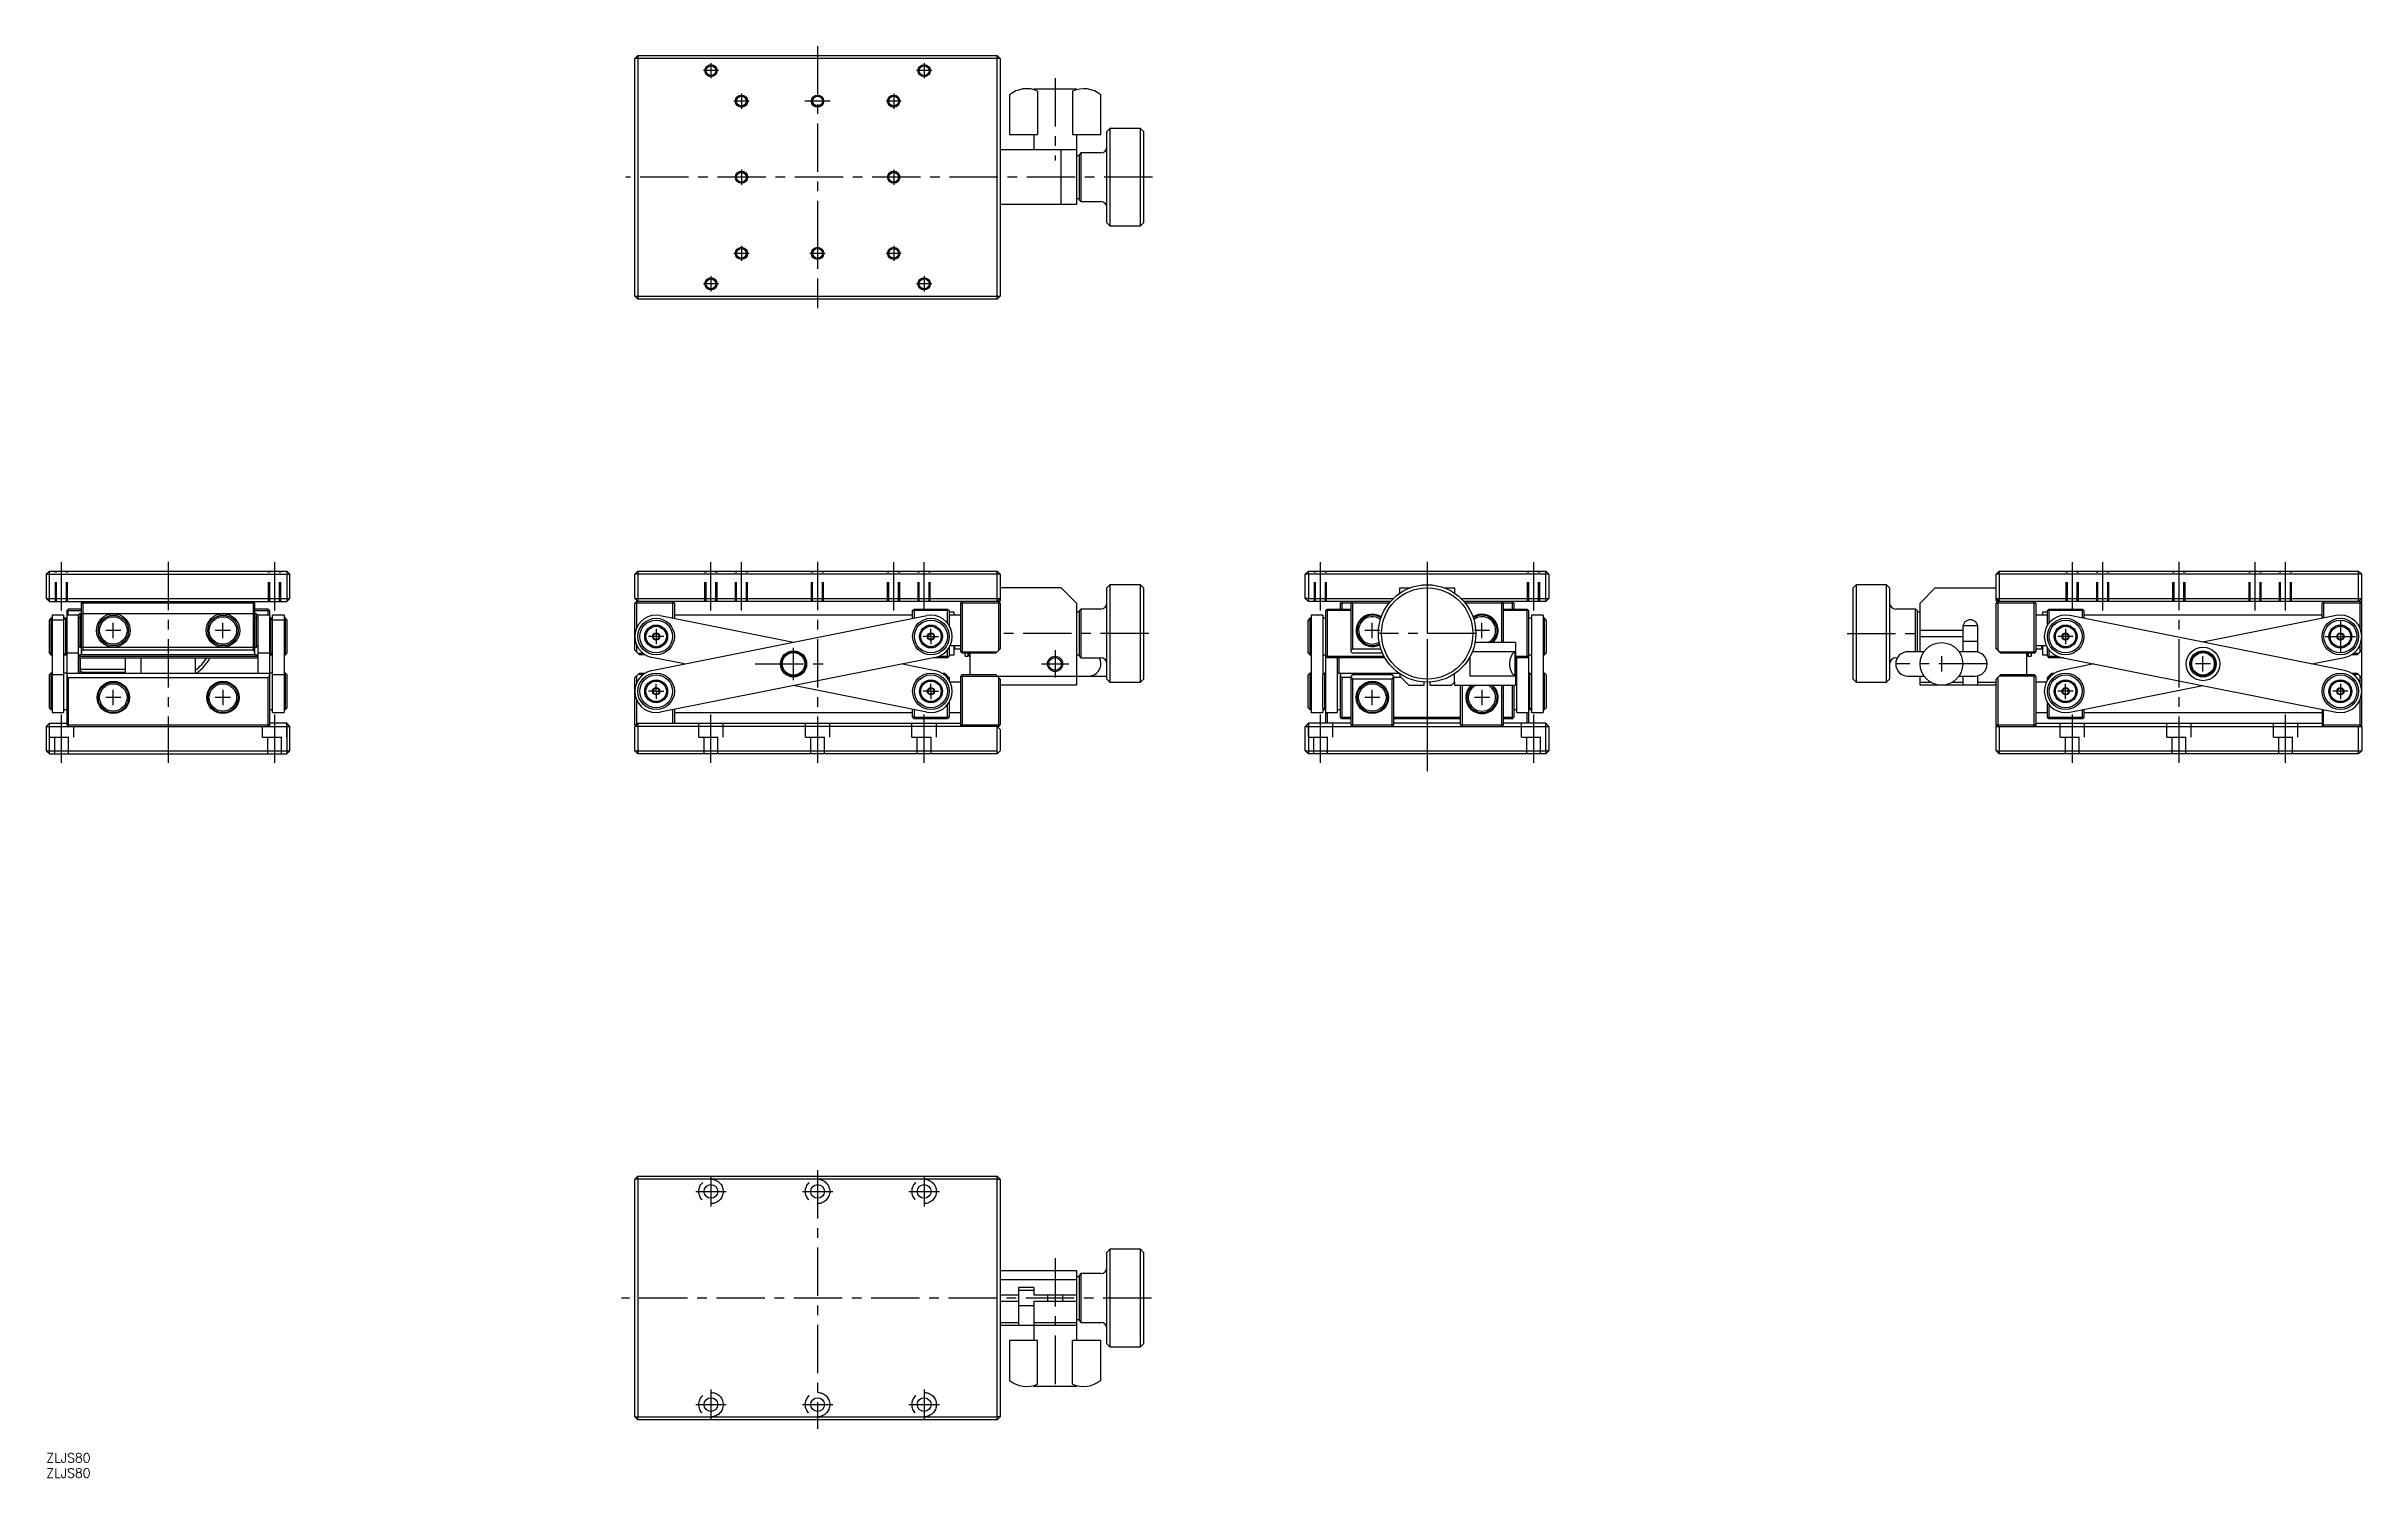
# Model space of a CAD drawing. Extents: x 0 to 760, y -8 to 462.
import ezdxf

# ---------------------------------------------------------------- set-up
doc = ezdxf.new("R2010")
doc.units = 0
doc.header["$LTSCALE"] = 0.5
doc.linetypes.add('CENTER', pattern=[50.8, 31.75, -6.35, 6.35, -6.35])
doc.linetypes.add('DASHED', pattern=[19.05, 12.7, -6.35])
for name, color, linetype in [('MSM_CENTER', 1, 'CENTER'), ('MSM_CONTINUOUS', 7, 'CONTINUOUS'), ('MSM_DASHED', 4, 'DASHED'), ('MSM_NARROW', 5, 'CONTINUOUS'), ('MSM_PART_NUMBER', 7, 'CONTINUOUS')]:
    doc.layers.add(name, color=color, linetype=linetype)
doc.styles.get("Standard").update_dxf_attribs({"font": 'txt.shx', "height": 3, "bigfont": 'bigfont.shx'})

msp = doc.modelspace()

# ---------------------------------------------------------------- linework, layer by layer
at = {"layer": 'MSM_CENTER'}
for p, q in [((218.25, 456.53), (218.25, 451.53)), ((253.25, 462.03), (253.25, 376.03)), ((288.25, 456.53), (288.25, 451.53)), ((220.75, 454.03), (215.75, 454.03)), ((290.75, 454.03), (285.75, 454.03)), ((331.25, 451.52), (331.25, 424.53)), ((230.75, 444.03), (225.75, 444.03)), ((228.25, 446.53), (228.25, 441.53)), ((257.4, 444.03), (249.1, 444.03)), ((280.75, 444.03), (275.75, 444.03)), ((278.25, 446.53), (278.25, 441.53)), ((363.25, 419.03), (190.25, 419.03)), ((228.25, 421.53), (228.25, 416.53)), ((280.75, 419.03), (275.75, 419.03)), ((278.25, 421.53), (278.25, 416.53)), ((228.25, 396.53), (228.25, 391.53)), ((253.25, 396.53), (253.25, 391.53)), ((278.25, 396.53), (278.25, 391.53)), ((230.75, 394.03), (225.75, 394.03)), ((255.75, 394.03), (250.75, 394.03)), ((280.75, 394.03), (275.75, 394.03)), ((220.75, 384.03), (215.75, 384.03)), ((218.25, 386.53), (218.25, 381.53)), ((290.75, 384.03), (285.75, 384.03)), ((288.25, 386.53), (288.25, 381.53)), ((5, 276.72), (5, 292.72)), ((40, 292.72), (40, 226.72)), ((75, 276.72), (75, 292.72)), ((218.25, 276.72), (218.25, 292.72)), ((228.25, 276.72), (228.25, 292.72)), ((253.25, 292.72), (253.25, 226.72)), ((278.25, 276.72), (278.25, 292.72)), ((288.25, 276.72), (288.25, 292.72)), ((418.41, 276.72), (418.41, 292.72)), ((453.41, 292.72), (453.41, 226.72)), ((488.41, 276.72), (488.41, 292.72)), ((665.28, 276.72), (665.28, 292.72)), ((675.28, 276.72), (675.28, 292.72)), ((700.28, 292.72), (700.28, 226.72)), ((725.28, 276.72), (725.28, 292.72)), ((735.28, 276.72), (735.28, 292.72)), ((453.41, 285.22), (453.41, 253.22)), ((24.5, 270.22), (19.5, 270.22)), ((22, 267.72), (22, 272.72)), ((60.5, 270.22), (55.5, 270.22)), ((58, 267.72), (58, 272.72)), ((202.75, 268.22), (197.75, 268.22)), ((200.25, 270.72), (200.25, 265.72)), ((290.47, 268.22), (287.97, 268.22)), ((290.47, 268.22), (290.47, 270.72)), ((290.47, 268.22), (290.47, 265.72)), ((290.47, 268.22), (292.97, 268.22)), ((362.05, 269.22), (313.62, 269.22)), ((437.91, 270.22), (432.91, 270.22)), ((435.41, 267.72), (435.41, 272.72)), ((469.41, 269.22), (437.41, 269.22)), ((473.91, 270.22), (468.91, 270.22)), ((471.41, 267.72), (471.41, 272.72)), ((591.28, 269.22), (616.28, 269.22)), ((665.56, 268.22), (660.56, 268.22)), ((663.06, 270.72), (663.06, 265.72)), ((748.28, 268.22), (758.28, 268.22)), ((753.28, 273.22), (753.28, 263.22)), ((232.81, 259.22), (257.91, 259.22)), ((245.36, 253.92), (245.36, 264.52)), ((326.75, 259.22), (335.75, 259.22)), ((331.25, 263.72), (331.25, 254.72)), ((453.41, 264.22), (453.41, 224)), ((637.28, 259.22), (607.28, 259.22)), ((622.28, 261.72), (622.28, 256.72)), ((710.67, 259.22), (705.67, 259.22)), ((708.17, 256.72), (708.17, 261.72)), ((200.25, 250.22), (200.25, 252.72)), ((290.47, 250.22), (290.47, 252.72)), ((663.06, 247.72), (663.06, 252.72)), ((753.28, 252.72), (753.28, 247.72)), ((24.5, 248.22), (19.5, 248.22)), ((22, 245.72), (22, 250.72)), ((60.5, 248.22), (55.5, 248.22)), ((58, 250.72), (58, 245.72)), ((200.25, 250.22), (197.75, 250.22)), ((200.25, 250.22), (200.25, 247.72)), ((200.25, 250.22), (202.75, 250.22)), ((290.47, 250.22), (287.97, 250.22)), ((290.47, 250.22), (290.47, 247.72)), ((290.47, 250.22), (292.97, 250.22)), ((437.91, 248.22), (432.91, 248.22)), ((435.41, 245.72), (435.41, 250.72)), ((473.91, 248.22), (468.91, 248.22)), ((471.41, 250.72), (471.41, 245.72)), ((665.56, 250.22), (660.56, 250.22)), ((755.78, 250.22), (750.78, 250.22)), ((755.78, 250.22), (750.78, 250.22)), ((5, 226.72), (5, 242.72)), ((75, 226.72), (75, 242.72)), ((218.25, 226.72), (218.25, 242.72)), ((288.25, 226.72), (288.25, 242.72)), ((418.41, 226.72), (418.41, 242.72)), ((488.41, 226.72), (488.41, 242.72)), ((665.28, 226.72), (665.28, 242.72)), ((735.28, 226.72), (735.28, 242.72)), ((253.25, 93), (253.25, 8)), ((213.25, 86), (223.25, 86)), ((218.25, 91), (218.25, 81)), ((248.25, 86), (258.25, 86)), ((283.25, 86), (293.25, 86)), ((288.25, 91), (288.25, 81)), ((331.25, 64.04), (331.25, 22.64)), ((362.93, 51), (188.84, 51)), ((213.25, 16), (223.25, 16)), ((218.25, 21), (218.25, 11)), ((248.25, 16), (258.25, 16)), ((283.25, 16), (293.25, 16)), ((288.25, 21), (288.25, 11))]:
    msp.add_line(p, q, dxfattribs=at)
at = {"layer": 'MSM_CONTINUOUS'}
for p, q in [((193.25, 458.03), (194.25, 459.03)), ((193.25, 380.03), (193.25, 458.03)), ((313.25, 458.03), (193.25, 458.03)), ((194.25, 459.03), (194.25, 379.03)), ((194.25, 459.03), (312.25, 459.03)), ((312.25, 379.03), (312.25, 459.03)), ((312.25, 459.03), (313.25, 458.03)), ((313.25, 458.03), (313.25, 380.03)), ((316.25, 446.06), (316.25, 433.03)), ((324.25, 448.03), (324.25, 447.77)), ((324.25, 448.03), (338.25, 448.03)), ((325.51, 447.31), (325.51, 433.03)), ((337, 447.31), (337, 433.03)), ((338.25, 447.76), (338.25, 448.03)), ((346.25, 433.03), (346.25, 446.06)), ((349.25, 435.03), (348.25, 434.03)), ((348.25, 404.03), (348.25, 434.03)), ((359.25, 435.03), (349.25, 435.03)), ((349.25, 435.03), (349.25, 403.03)), ((360.25, 434.03), (359.25, 435.03)), ((359.25, 403.03), (359.25, 435.03)), ((360.25, 434.03), (360.25, 404.03)), ((338.25, 428.03), (313.25, 428.03)), ((316.25, 433.03), (325.51, 433.03)), ((324.25, 433.03), (324.25, 428.03)), ((333.25, 410.03), (333.25, 428.03)), ((337, 433.03), (346.25, 433.03)), ((338.25, 433.03), (338.25, 410.03)), ((339.25, 426.03), (338.25, 426.03)), ((339.75, 427.03), (339.25, 426.53)), ((339.25, 411.53), (339.25, 426.53)), ((346.25, 427.03), (339.75, 427.03)), ((339.75, 427.03), (339.75, 411.03)), ((338.25, 412.03), (339.25, 412.03)), ((339.25, 411.53), (339.75, 411.03)), ((339.75, 411.03), (346.25, 411.03)), ((338.25, 410.03), (313.25, 410.03)), ((348.25, 404.03), (349.25, 403.03)), ((349.25, 403.03), (359.25, 403.03)), ((359.25, 403.03), (360.25, 404.03)), ((193.25, 380.03), (313.25, 380.03)), ((194.25, 379.03), (193.25, 380.03)), ((312.25, 379.03), (194.25, 379.03)), ((313.25, 380.03), (312.25, 379.03)), ((0, 288.72), (1, 289.72)), ((1, 279.72), (1, 289.72)), ((1, 289.72), (79, 289.72)), ((79, 289.72), (79, 279.72)), ((79, 289.72), (80, 288.72)), ((194.25, 289.72), (193.25, 288.72)), ((194.25, 289.72), (194.25, 279.72)), ((194.25, 289.72), (312.25, 289.72)), ((312.25, 279.72), (312.25, 289.72)), ((313.25, 288.72), (312.25, 289.72)), ((414.41, 289.72), (413.41, 288.72)), ((414.41, 288.72), (414.41, 289.72)), ((414.41, 289.72), (492.41, 289.72)), ((492.41, 279.72), (492.41, 289.72)), ((493.41, 288.72), (492.41, 289.72)), ((640.28, 288.72), (641.28, 289.72)), ((641.28, 289.72), (759.28, 289.72)), ((641.28, 289.72), (641.28, 279.72)), ((759.28, 279.72), (759.28, 289.72)), ((759.28, 289.72), (760.28, 288.72)), ((0, 288.72), (80, 288.72)), ((0, 288.72), (0, 280.72)), ((80, 280.72), (80, 288.72)), ((313.25, 288.72), (193.25, 288.72)), ((193.25, 280.72), (193.25, 288.72)), ((313.25, 288.72), (313.25, 280.02)), ((333.25, 284.22), (313.25, 284.22)), ((338.25, 279.22), (333.25, 284.22)), ((349.25, 285.22), (348.25, 284.22)), ((348.25, 254.22), (348.25, 284.22)), ((359.25, 285.22), (349.25, 285.22)), ((349.25, 285.22), (349.25, 253.22)), ((360.25, 284.22), (359.25, 285.22)), ((359.25, 253.22), (359.25, 285.22)), ((360.25, 284.22), (360.25, 254.22)), ((414.41, 288.72), (413.41, 288.72)), ((413.41, 280.72), (413.41, 288.72)), ((493.41, 288.72), (414.41, 288.72)), ((414.41, 288.72), (414.41, 280.72)), ((444.41, 282.45), (444.41, 284.22)), ((444.41, 284.22), (447.84, 284.22)), ((458.97, 284.22), (462.41, 284.22)), ((462.41, 284.22), (462.41, 282.45)), ((493.41, 288.72), (493.41, 280.72)), ((594.28, 285.22), (593.28, 284.22)), ((593.28, 254.22), (593.28, 284.22)), ((604.28, 285.22), (594.28, 285.22)), ((594.28, 285.22), (594.28, 253.22)), ((605.28, 284.22), (604.28, 285.22)), ((604.28, 253.22), (604.28, 285.22)), ((605.28, 284.22), (605.28, 254.22)), ((620.28, 284.22), (615.28, 279.22)), ((620.28, 284.22), (640.28, 284.22)), ((760.28, 288.72), (640.28, 288.72)), ((640.28, 280.02), (640.28, 288.72)), ((760.28, 239.22), (760.28, 288.72)), ((0, 280.72), (80, 280.72)), ((0, 280.72), (1, 279.72)), ((1.5, 274.22), (0.9, 273.62)), ((1, 279.72), (79, 279.72)), ((1.9, 274.22), (1.5, 274.22)), ((1.5, 274.22), (1.5, 262.22)), ((5.7, 275.22), (1.9, 275.22)), ((1.9, 275.22), (1.9, 243.22)), ((5.7, 275.22), (5.7, 243.22)), ((6.7, 274.22), (5.7, 274.22)), ((6.3, 274.22), (5.7, 273.62)), ((6.3, 274.22), (6.3, 262.22)), ((6.7, 276.72), (7.2, 277.22)), ((6.7, 276.72), (11.5, 276.72)), ((6.7, 276.72), (6.7, 262.78)), ((10.5, 275.22), (6.7, 275.22)), ((11.5, 277.22), (7.2, 277.22)), ((7.2, 275.22), (7.2, 276.72)), ((11, 275.72), (10.5, 275.22)), ((10.5, 275.22), (10.5, 256.22)), ((11.5, 274.22), (10.5, 274.22)), ((69, 275.72), (11, 275.72)), ((11, 275.72), (11, 264.72)), ((12, 279.72), (11.5, 279.22)), ((68.5, 279.22), (11.5, 279.22)), ((11.5, 279.22), (11.5, 262.22)), ((12, 279.72), (12, 263.72)), ((68, 263.72), (68, 279.72)), ((68.5, 279.22), (68, 279.72)), ((68.5, 262.22), (68.5, 279.22)), ((72.8, 277.22), (68.5, 277.22)), ((68.5, 276.72), (73.3, 276.72)), ((69.5, 274.22), (68.5, 274.22)), ((69.5, 275.22), (69, 275.72)), ((69, 264.72), (69, 275.72)), ((73.3, 275.22), (69.5, 275.22)), ((69.5, 275.22), (69.5, 256.22)), ((72.8, 275.22), (72.8, 277.22)), ((72.8, 277.22), (73.3, 276.72)), ((73.3, 276.72), (73.3, 238.72)), ((74.3, 274.22), (73.3, 274.22)), ((74.3, 273.62), (73.7, 274.22)), ((73.7, 262.22), (73.7, 274.22)), ((78.1, 275.22), (74.3, 275.22)), ((74.3, 243.22), (74.3, 275.22)), ((78.1, 275.22), (78.1, 243.22)), ((78.5, 274.22), (78.1, 274.22)), ((79.1, 273.62), (78.5, 274.22)), ((78.5, 262.22), (78.5, 274.22)), ((79, 279.72), (80, 280.72)), ((193.25, 280.72), (313.25, 280.72)), ((193.25, 280.72), (194.25, 279.72)), ((193.75, 279.72), (193.25, 279.22)), ((206.25, 279.22), (193.25, 279.22)), ((193.25, 263.72), (193.25, 279.22)), ((193.75, 279.72), (193.75, 270.82)), ((312.95, 279.72), (193.75, 279.72)), ((198.88, 257.08), (289.1, 275.08)), ((201.62, 275.08), (245.36, 266.36)), ((205.75, 274.26), (205.75, 279.72)), ((206.25, 279.22), (205.75, 279.72)), ((206.25, 279.22), (206.25, 274.16)), ((284.47, 275.22), (206.25, 275.22)), ((284.47, 276.72), (284.97, 277.22)), ((296.47, 276.72), (284.47, 276.72)), ((284.47, 274.16), (284.47, 276.72)), ((284.97, 277.22), (295.97, 277.22)), ((284.97, 277.22), (284.97, 274.26)), ((295.97, 272.55), (295.97, 277.22)), ((295.97, 277.22), (296.47, 276.72)), ((296.47, 276.72), (296.47, 271.82)), ((298.07, 276.22), (296.47, 276.22)), ((300.25, 275.22), (296.47, 275.22)), ((298.07, 275.22), (298.07, 276.22)), ((300.25, 279.22), (300.75, 279.72)), ((313.25, 279.22), (300.25, 279.22)), ((300.25, 263.22), (300.25, 279.22)), ((300.75, 279.72), (300.75, 262.72)), ((312.25, 279.72), (313.25, 280.72)), ((313.25, 279.22), (312.75, 279.72)), ((312.75, 263.72), (312.75, 279.72)), ((313.25, 279.22), (313.25, 264.22)), ((338.25, 279.22), (338.25, 252.22)), ((339.25, 276.22), (338.25, 276.22)), ((339.75, 277.22), (339.25, 276.72)), ((339.25, 261.72), (339.25, 276.72)), ((346.25, 277.22), (339.75, 277.22)), ((339.75, 277.22), (339.75, 261.22)), ((414.41, 279.72), (413.41, 280.72)), ((414.41, 280.72), (413.41, 280.72)), ((414.91, 274.22), (414.31, 273.62)), ((414.41, 280.72), (442.28, 280.72)), ((414.41, 279.72), (414.41, 280.72)), ((441.33, 279.72), (414.41, 279.72)), ((415.31, 274.22), (414.91, 274.22)), ((414.91, 274.22), (414.91, 262.22)), ((419.11, 275.22), (415.31, 275.22)), ((415.31, 275.22), (415.31, 243.35)), ((419.11, 275.22), (419.11, 261.35)), ((420.11, 274.22), (419.11, 274.22)), ((420.61, 277.22), (420.11, 276.72)), ((428.41, 276.72), (420.11, 276.72)), ((420.11, 239.72), (420.11, 276.72)), ((420.61, 277.22), (420.61, 261.22)), ((420.61, 277.22), (428.41, 277.22)), ((425.41, 279.72), (424.91, 279.22)), ((440.92, 279.22), (424.91, 279.22)), ((424.91, 277.22), (424.91, 279.22)), ((425.41, 279.72), (425.41, 277.22)), ((428.41, 279.22), (428.91, 279.72)), ((428.41, 263.22), (428.41, 279.22)), ((428.91, 279.22), (428.91, 264.22)), ((464.53, 280.72), (493.41, 280.72)), ((492.41, 279.72), (465.48, 279.72)), ((481.91, 279.22), (465.9, 279.22)), ((477.91, 266.22), (477.91, 279.72)), ((477.91, 279.72), (478.41, 279.22)), ((478.41, 279.22), (478.41, 266.22)), ((478.41, 277.22), (486.21, 277.22)), ((486.71, 276.72), (478.41, 276.72)), ((481.41, 277.22), (481.41, 279.72)), ((481.91, 279.22), (481.41, 279.72)), ((481.91, 279.22), (481.91, 277.22)), ((486.21, 261.22), (486.21, 277.22)), ((486.21, 277.22), (486.71, 276.72)), ((486.71, 276.72), (486.71, 239.72)), ((487.71, 274.22), (486.71, 274.22)), ((491.51, 275.22), (487.71, 275.22)), ((487.71, 275.22), (487.71, 243.35)), ((491.51, 275.22), (491.51, 243.22)), ((491.91, 274.22), (491.51, 274.22)), ((492.51, 273.62), (491.91, 274.22)), ((491.91, 262.22), (491.91, 274.22)), ((492.41, 279.72), (493.41, 280.72)), ((613.78, 277.22), (607.28, 277.22)), ((614.28, 276.72), (613.78, 277.22)), ((613.78, 263.18), (613.78, 277.22)), ((614.28, 276.72), (614.28, 263.19)), ((615.28, 276.22), (614.28, 276.22)), ((615.28, 263.22), (615.28, 279.22)), ((640.28, 280.72), (760.28, 280.72)), ((641.28, 279.72), (640.28, 280.72)), ((640.78, 279.72), (640.28, 279.22)), ((653.28, 279.22), (640.28, 279.22)), ((640.28, 264.22), (640.28, 279.22)), ((759.78, 279.72), (640.58, 279.72)), ((640.78, 279.72), (640.78, 279.22)), ((640.78, 279.22), (640.78, 263.72)), ((652.78, 262.72), (652.78, 279.72)), ((652.78, 279.72), (653.28, 279.22)), ((653.28, 279.22), (653.28, 263.22)), ((657.06, 275.22), (653.28, 275.22)), ((657.06, 276.22), (655.46, 276.22)), ((655.46, 276.22), (655.46, 275.22)), ((657.56, 277.22), (657.06, 276.72)), ((669.06, 276.72), (657.06, 276.72)), ((657.06, 271.82), (657.06, 276.72)), ((657.56, 277.22), (668.56, 277.22)), ((657.56, 277.22), (657.56, 276.72)), ((657.56, 276.72), (657.56, 272.55)), ((754.65, 257.08), (664.43, 275.08)), ((668.56, 274.26), (668.56, 277.22)), ((669.06, 276.72), (668.56, 277.22)), ((669.06, 276.72), (669.06, 274.16)), ((747.28, 275.22), (669.06, 275.22)), ((751.91, 275.08), (708.17, 266.36)), ((747.78, 279.72), (747.28, 279.22)), ((760.28, 279.22), (747.28, 279.22)), ((747.28, 274.16), (747.28, 279.22)), ((747.78, 279.72), (747.78, 274.26)), ((760.28, 280.72), (759.28, 279.72)), ((759.78, 270.82), (759.78, 279.72)), ((760.28, 279.22), (759.78, 279.72)), ((0.9, 273.62), (0.9, 262.82)), ((1.9, 273.65), (5.7, 273.65)), ((74.3, 273.65), (78.1, 273.65)), ((74.3, 273.65), (74.3, 273.62)), ((79.1, 262.82), (79.1, 273.62)), ((200.25, 269.37), (199.25, 268.79)), ((199.25, 268.79), (199.25, 267.64)), ((199.25, 267.64), (200.25, 267.06)), ((201.25, 268.79), (200.25, 269.37)), ((200.25, 267.06), (201.25, 267.64)), ((201.25, 267.64), (201.25, 268.79)), ((290.47, 269.37), (289.47, 268.79)), ((289.47, 268.79), (289.47, 267.64)), ((289.47, 267.64), (290.47, 267.06)), ((291.47, 268.79), (290.47, 269.37)), ((290.47, 267.06), (291.47, 267.64)), ((291.47, 267.64), (291.47, 268.79)), ((414.31, 262.82), (414.31, 273.62)), ((482.41, 266.22), (469.12, 266.22)), ((469.32, 266.23), (469.34, 266.22)), ((482.41, 266.22), (482.41, 252.22)), ((492.51, 273.62), (492.51, 262.82)), ((629.28, 270.22), (615.28, 270.22)), ((615.28, 268.22), (629.28, 268.22)), ((629.28, 271.22), (629.28, 263.22)), ((629.28, 266.72), (634.28, 266.72)), ((634.23, 271.72), (629.33, 271.72)), ((634.28, 263.07), (634.28, 271.22)), ((663.06, 269.37), (662.06, 268.79)), ((662.06, 268.79), (662.06, 267.64)), ((662.06, 267.64), (663.06, 267.06)), ((664.06, 268.79), (663.06, 269.37)), ((663.06, 267.06), (664.06, 267.64)), ((664.06, 267.64), (664.06, 268.79)), ((753.28, 269.37), (752.28, 268.79)), ((752.28, 268.79), (752.28, 267.64)), ((752.28, 267.64), (753.28, 267.06)), ((754.28, 268.79), (753.28, 269.37)), ((753.28, 267.06), (754.28, 267.64)), ((754.28, 267.64), (754.28, 268.79)), ((0.9, 262.82), (1.5, 262.22)), ((1.5, 262.22), (1.9, 262.22)), ((5.7, 262.82), (6.3, 262.22)), ((5.7, 262.22), (6.7, 262.22)), ((10.5, 262.78), (6.7, 262.78)), ((6.7, 262.78), (6.7, 239.22)), ((10.5, 265.22), (11, 264.72)), ((10.5, 262.22), (11.5, 262.22)), ((10.5, 261.72), (69.5, 261.72)), ((10.5, 261.22), (69.5, 261.22)), ((11, 264.72), (69, 264.72)), ((11, 261.22), (11, 256.22)), ((11.09, 261.22), (11.09, 257.09)), ((12, 263.72), (11.5, 263.22)), ((12, 262.22), (11.5, 262.72)), ((68, 263.72), (12, 263.72)), ((68, 262.22), (12, 262.22)), ((26, 257.49), (26, 261.22)), ((31, 261.22), (31, 256.22)), ((49, 256.22), (49, 261.22)), ((68.5, 263.22), (68, 263.72)), ((68.5, 262.72), (68, 262.22)), ((68.5, 262.22), (69.5, 262.22)), ((69, 264.72), (69.5, 265.22)), ((73.3, 262.78), (69.5, 262.78)), ((73.3, 262.22), (74.3, 262.22)), ((73.7, 262.22), (74.3, 262.82)), ((78.1, 262.22), (78.5, 262.22)), ((78.5, 262.22), (79.1, 262.82)), ((194.75, 262.22), (193.25, 263.72)), ((193.75, 265.62), (193.75, 263.22)), ((194.25, 262.72), (195.92, 262.72)), ((196.65, 262.22), (194.75, 262.22)), ((209.58, 259.22), (198.88, 261.35)), ((291.84, 261.35), (201.62, 243.35)), ((281.14, 259.22), (291.84, 257.08)), ((295.97, 261.22), (291.16, 261.22)), ((293.07, 261.72), (296.47, 261.72)), ((295.97, 261.22), (295.97, 263.89)), ((296.47, 261.72), (295.97, 261.22)), ((296.47, 264.61), (296.47, 261.72)), ((296.47, 262.22), (298.07, 262.22)), ((296.8, 265.22), (300.25, 265.22)), ((298.07, 262.22), (298.07, 265.22)), ((298.15, 264.42), (298.15, 265.22)), ((298.15, 264.42), (298.35, 264.22)), ((298.35, 264.22), (298.35, 265.22)), ((298.35, 264.22), (300.25, 264.22)), ((300.25, 263.22), (312.25, 263.22)), ((300.25, 263.22), (300.75, 262.72)), ((311.75, 262.72), (300.75, 262.72)), ((301.75, 261.72), (301.75, 262.72)), ((301.75, 261.72), (302.75, 261.72)), ((302.75, 261.72), (302.75, 262.72)), ((302.75, 262.22), (303, 262.22)), ((303, 261.72), (303, 262.72)), ((303, 261.72), (303.25, 261.72)), ((303.25, 262.72), (303.25, 255.72)), ((313.25, 264.22), (311.75, 262.72)), ((338.25, 262.22), (339.25, 262.22)), ((339.25, 261.72), (339.75, 261.22)), ((339.75, 261.22), (346.25, 261.22)), ((414.31, 262.82), (414.91, 262.22)), ((414.91, 262.22), (415.31, 262.22)), ((419.11, 262.22), (420.11, 262.22)), ((419.11, 261.35), (419.11, 255.62)), ((420.11, 261.72), (439.27, 261.72)), ((420.11, 261.72), (420.61, 261.22)), ((439.55, 261.22), (420.61, 261.22)), ((423.91, 261.22), (423.91, 243.22)), ((424.41, 261.22), (424.41, 256.22)), ((428.91, 264.22), (428.41, 263.72)), ((428.41, 263.22), (428.91, 262.72)), ((428.91, 264.22), (438.21, 264.22)), ((438.79, 262.72), (428.91, 262.72)), ((467.41, 261.47), (467.41, 255.22)), ((482.32, 263.22), (468.24, 263.22)), ((482.32, 255.22), (482.32, 263.22)), ((482.41, 261.72), (486.71, 261.72)), ((486.21, 261.22), (482.41, 261.22)), ((482.91, 243.22), (482.91, 261.22)), ((486.21, 261.22), (486.71, 261.72)), ((486.71, 262.22), (487.71, 262.22)), ((491.51, 262.22), (491.91, 262.22)), ((491.91, 262.22), (492.51, 262.82)), ((607.28, 261.22), (607.82, 261.22)), ((616.54, 263.22), (611.28, 263.22)), ((633.28, 263.22), (628.03, 263.22)), ((640.78, 263.72), (640.28, 264.22)), ((640.78, 263.72), (641.28, 263.22)), ((641.28, 263.22), (653.28, 263.22)), ((641.78, 262.72), (641.28, 263.22)), ((652.78, 262.72), (641.78, 262.72)), ((650.28, 255.72), (650.28, 262.72)), ((650.28, 261.72), (650.53, 261.72)), ((650.53, 262.72), (650.53, 261.72)), ((650.53, 262.22), (650.78, 262.22)), ((650.78, 262.72), (650.78, 261.72)), ((650.78, 261.72), (651.78, 261.72)), ((651.78, 262.72), (651.78, 261.72)), ((652.78, 262.72), (653.28, 263.22)), ((653.28, 265.22), (656.73, 265.22)), ((653.28, 264.22), (655.18, 264.22)), ((655.18, 265.22), (655.18, 264.22)), ((655.18, 264.22), (655.38, 264.42)), ((655.38, 265.22), (655.38, 264.42)), ((655.46, 265.22), (655.46, 262.22)), ((655.46, 262.22), (657.06, 262.22)), ((657.06, 261.72), (657.06, 264.61)), ((657.06, 261.72), (657.56, 261.72)), ((657.06, 261.72), (657.56, 261.22)), ((657.56, 263.89), (657.56, 261.72)), ((657.56, 261.72), (660.46, 261.72)), ((657.56, 261.22), (657.56, 261.72)), ((662.37, 261.22), (657.56, 261.22)), ((661.69, 261.35), (751.91, 243.35)), ((672.39, 259.22), (661.69, 257.08)), ((743.95, 259.22), (754.65, 261.35)), ((758.78, 262.22), (756.89, 262.22)), ((757.61, 262.72), (759.28, 262.72)), ((758.78, 262.22), (760.28, 263.72)), ((759.78, 263.22), (759.78, 265.62)), ((760.28, 263.72), (759.78, 263.22)), ((1.5, 256.22), (0.9, 255.62)), ((0.9, 255.62), (0.9, 244.82)), ((1.9, 256.22), (1.5, 256.22)), ((1.5, 256.22), (1.5, 244.22)), ((5.7, 255.65), (1.9, 255.65)), ((6.7, 256.22), (5.7, 256.22)), ((6.7, 255.72), (7.2, 256.22)), ((6.7, 255.22), (7.2, 254.72)), ((7.2, 256.22), (72.8, 256.22)), ((7.2, 254.72), (72.8, 254.72)), ((7.2, 254.72), (7.2, 238.72)), ((11.29, 257.49), (11.17, 257.33)), ((11.72, 256.44), (11.23, 256.79)), ((11.29, 257.49), (26, 257.49)), ((26, 256.44), (11.72, 256.44)), ((26, 256.44), (26, 257.49)), ((72.8, 256.22), (73.3, 255.72)), ((72.8, 254.72), (73.3, 255.22)), ((72.8, 238.72), (72.8, 254.72)), ((74.3, 256.22), (73.3, 256.22)), ((78.1, 255.65), (74.3, 255.65)), ((78.5, 256.22), (78.1, 256.22)), ((79.1, 255.62), (78.5, 256.22)), ((78.5, 244.22), (78.5, 256.22)), ((79.1, 244.82), (79.1, 255.62)), ((193.25, 254.72), (194.75, 256.22)), ((193.25, 239.22), (193.25, 254.72)), ((193.75, 255.22), (193.75, 252.82)), ((195.92, 255.72), (194.25, 255.72)), ((194.75, 256.22), (196.65, 256.22)), ((200.25, 251.37), (199.25, 250.79)), ((201.25, 250.79), (200.25, 251.37)), ((289.1, 243.35), (245.36, 252.08)), ((290.47, 251.37), (289.47, 250.79)), ((291.47, 250.79), (290.47, 251.37)), ((294.08, 256.22), (294.97, 256.22)), ((295.47, 255.72), (294.8, 255.72)), ((294.97, 256.22), (295.47, 255.72)), ((295.97, 255.22), (295.47, 255.72)), ((295.97, 254.55), (295.97, 255.22)), ((295.97, 255.22), (296.47, 254.72)), ((296.47, 254.72), (296.47, 253.82)), ((300.25, 253.22), (296.8, 253.22)), ((300.75, 255.72), (300.25, 255.22)), ((300.25, 255.22), (348.25, 255.22)), ((300.25, 238.72), (300.25, 255.22)), ((300.75, 255.22), (300.75, 255.72)), ((300.75, 255.72), (311.75, 255.72)), ((300.75, 255.22), (300.75, 238.72)), ((311.75, 255.72), (313.25, 254.22)), ((312.75, 238.72), (312.75, 254.72)), ((313.25, 254.22), (313.25, 239.22)), ((338.25, 252.22), (313.25, 252.22)), ((348.25, 254.22), (349.25, 253.22)), ((349.25, 253.22), (359.25, 253.22)), ((359.25, 253.22), (360.25, 254.22)), ((414.91, 256.22), (414.31, 255.62)), ((414.31, 244.82), (414.31, 255.62)), ((415.31, 256.22), (414.91, 256.22)), ((414.91, 256.22), (414.91, 244.22)), ((419.71, 256.22), (419.11, 255.62)), ((419.11, 244.82), (419.11, 255.62)), ((420.11, 256.22), (419.71, 256.22)), ((419.71, 256.22), (419.71, 244.22)), ((424.91, 256.22), (423.91, 256.22)), ((424.91, 241.72), (424.91, 256.22)), ((425.41, 256.22), (424.91, 255.72)), ((424.91, 255.22), (425.41, 254.72)), ((425.41, 256.22), (444.08, 256.22)), ((428.41, 254.72), (425.41, 254.72)), ((425.41, 254.72), (425.41, 241.22)), ((428.91, 255.72), (428.41, 255.22)), ((428.41, 254.72), (428.41, 255.22)), ((428.41, 254.72), (428.91, 254.22)), ((428.41, 239.22), (428.41, 254.72)), ((428.91, 255.72), (441.91, 255.72)), ((428.91, 254.22), (428.91, 238.72)), ((441.91, 254.22), (428.91, 254.22)), ((442.41, 255.22), (441.91, 255.72)), ((441.91, 254.22), (442.41, 254.72)), ((441.91, 238.72), (441.91, 254.22)), ((442.41, 255.22), (442.41, 239.22)), ((444.91, 254.72), (442.41, 254.72)), ((444.41, 255.99), (444.41, 255.22)), ((444.41, 255.22), (447.41, 252.22)), ((447.41, 252.22), (452.41, 252.22)), ((452.41, 252.22), (452.41, 253.25)), ((454.41, 252.22), (454.41, 253.25)), ((454.41, 252.22), (461.41, 252.22)), ((461.41, 252.22), (462.41, 253.22)), ((462.41, 253.22), (462.41, 255.99)), ((462.41, 253.22), (462.41, 252.22)), ((462.41, 252.22), (482.41, 252.22)), ((464.41, 239.22), (464.41, 252.22)), ((464.91, 252.22), (464.91, 238.72)), ((482.32, 255.22), (467.41, 255.22)), ((477.91, 238.72), (477.91, 252.22)), ((478.41, 252.22), (478.41, 239.22)), ((481.41, 241.22), (481.41, 252.22)), ((481.91, 252.22), (481.91, 241.72)), ((482.91, 256.22), (482.41, 256.22)), ((487.11, 256.22), (486.71, 256.22)), ((487.71, 255.62), (487.11, 256.22)), ((487.11, 244.22), (487.11, 256.22)), ((491.91, 256.22), (491.51, 256.22)), ((492.51, 255.62), (491.91, 256.22)), ((491.91, 244.22), (491.91, 256.22)), ((492.51, 255.62), (492.51, 244.82)), ((593.28, 254.22), (594.28, 253.22)), ((594.28, 253.22), (604.28, 253.22)), ((604.28, 253.22), (605.28, 254.22)), ((611.28, 255.22), (616.54, 255.22)), ((615.28, 252.22), (615.28, 255.22)), ((615.28, 253.22), (618.67, 253.22)), ((640.28, 252.22), (615.28, 252.22)), ((625.89, 253.22), (629.28, 253.22)), ((628.03, 255.22), (633.28, 255.22)), ((629.28, 255.22), (629.28, 252.22)), ((634.28, 252.22), (634.28, 255.34)), ((634.28, 253.22), (640.28, 253.22)), ((641.78, 255.72), (640.28, 254.22)), ((640.28, 239.22), (640.28, 254.22)), ((640.78, 254.72), (640.78, 238.72)), ((653.28, 255.22), (641.28, 255.22)), ((653.28, 255.22), (641.28, 255.22)), ((641.78, 255.72), (652.78, 255.72)), ((652.78, 238.72), (652.78, 255.72)), ((653.28, 255.22), (652.78, 255.72)), ((653.28, 255.22), (653.28, 238.72)), ((656.73, 253.22), (653.28, 253.22)), ((658.56, 256.22), (657.06, 254.72)), ((657.06, 253.82), (657.06, 254.72)), ((657.56, 255.22), (657.56, 254.55)), ((658.73, 255.72), (658.06, 255.72)), ((658.56, 256.22), (659.45, 256.22)), ((663.06, 251.37), (662.06, 250.79)), ((664.06, 250.79), (663.06, 251.37)), ((664.43, 243.35), (708.17, 252.08)), ((753.28, 251.37), (752.28, 250.79)), ((754.28, 250.79), (753.28, 251.37)), ((756.89, 256.22), (758.78, 256.22)), ((757, 256.22), (758.78, 256.22)), ((759.28, 255.72), (757.61, 255.72)), ((759.28, 255.72), (757.61, 255.72)), ((758.78, 256.22), (759.28, 255.72)), ((758.78, 256.22), (759.28, 255.72)), ((759.78, 255.22), (759.28, 255.72)), ((759.78, 255.22), (759.28, 255.72)), ((759.78, 255.22), (760.28, 254.72)), ((759.78, 255.22), (760.28, 254.72)), ((759.78, 252.82), (759.78, 255.22)), ((0.9, 244.82), (1.5, 244.22)), ((1.5, 244.22), (1.9, 244.22)), ((5.7, 244.22), (6.7, 244.22)), ((73.3, 244.22), (74.3, 244.22)), ((78.1, 244.22), (78.5, 244.22)), ((78.5, 244.22), (79.1, 244.82)), ((193.75, 247.62), (193.75, 239.22)), ((199.25, 250.79), (199.25, 249.64)), ((199.25, 249.64), (200.25, 249.06)), ((200.25, 249.06), (201.25, 249.64)), ((201.25, 249.64), (201.25, 250.79)), ((205.75, 239.72), (205.75, 244.18)), ((206.25, 244.28), (206.25, 239.72)), ((284.47, 241.72), (284.47, 244.28)), ((284.97, 244.18), (284.97, 241.72)), ((289.47, 250.79), (289.47, 249.64)), ((289.47, 249.64), (290.47, 249.06)), ((290.47, 249.06), (291.47, 249.64)), ((291.47, 249.64), (291.47, 250.79)), ((295.97, 241.72), (295.97, 245.89)), ((296.47, 246.61), (296.47, 241.72)), ((414.31, 244.82), (414.91, 244.22)), ((414.91, 244.22), (415.31, 244.22)), ((415.31, 243.22), (415.31, 243.35)), ((419.11, 244.82), (419.71, 244.22)), ((419.11, 244.82), (419.11, 243.35)), ((419.11, 244.22), (420.11, 244.22)), ((419.11, 243.35), (419.11, 243.22)), ((423.91, 244.22), (424.91, 244.22)), ((481.91, 244.22), (482.91, 244.22)), ((486.71, 244.22), (487.71, 244.22)), ((487.11, 244.22), (487.71, 244.82)), ((487.71, 243.22), (487.71, 243.35)), ((491.51, 244.22), (491.91, 244.22)), ((491.91, 244.22), (492.51, 244.82)), ((657.06, 241.72), (657.06, 246.61)), ((657.56, 245.89), (657.56, 241.22)), ((662.06, 250.79), (662.06, 249.64)), ((662.06, 249.64), (663.06, 249.06)), ((663.06, 249.06), (664.06, 249.64)), ((664.06, 249.64), (664.06, 250.79)), ((668.56, 241.22), (668.56, 244.18)), ((669.06, 244.28), (669.06, 241.72)), ((747.28, 244.28), (747.28, 238.72)), ((747.78, 238.72), (747.78, 244.18)), ((752.28, 250.79), (752.28, 249.64)), ((752.28, 249.64), (753.28, 249.06)), ((753.28, 249.06), (754.28, 249.64)), ((754.28, 249.64), (754.28, 250.79)), ((759.78, 238.72), (759.78, 247.62)), ((0, 238.72), (1, 239.72)), ((0, 238.72), (80, 238.72)), ((0, 238.72), (0, 230.72)), ((1, 229.72), (1, 239.72)), ((1, 239.72), (6.7, 239.72)), ((1.9, 243.22), (5.7, 243.22)), ((6.7, 239.22), (73.3, 239.22)), ((6.7, 239.22), (7.2, 238.72)), ((72.8, 238.72), (73.3, 239.22)), ((79, 239.72), (73.3, 239.72)), ((74.3, 243.22), (78.1, 243.22)), ((79, 239.72), (79, 229.72)), ((79, 239.72), (80, 238.72)), ((80, 230.72), (80, 238.72)), ((194.25, 239.72), (193.25, 238.72)), ((193.75, 239.22), (193.25, 239.22)), ((193.25, 239.22), (193.5, 238.97)), ((312.75, 238.72), (193.25, 238.72)), ((193.25, 230.72), (193.25, 238.72)), ((194.25, 239.72), (300.25, 239.72)), ((194.25, 239.72), (194.25, 229.72)), ((206.25, 243.22), (284.47, 243.22)), ((284.47, 241.72), (284.97, 241.22)), ((284.97, 241.72), (284.47, 241.72)), ((284.97, 241.72), (284.97, 241.22)), ((284.97, 241.72), (295.97, 241.72)), ((295.97, 241.22), (284.97, 241.22)), ((295.97, 241.22), (295.97, 241.72)), ((296.47, 241.72), (295.97, 241.72)), ((295.97, 241.22), (296.47, 241.72)), ((296.47, 243.22), (300.25, 243.22)), ((300.25, 239.22), (313.25, 239.22)), ((300.75, 238.72), (300.25, 239.22)), ((312.25, 229.72), (312.25, 238.72)), ((313.25, 237.72), (312.25, 238.72)), ((312.75, 238.72), (313.25, 239.22)), ((313.25, 237.72), (313.25, 230.72)), ((414.41, 239.72), (413.41, 238.72)), ((413.41, 238.72), (493.41, 238.72)), ((413.41, 230.72), (413.41, 238.72)), ((414.41, 239.72), (414.41, 229.72)), ((428.41, 239.72), (414.41, 239.72)), ((415.31, 243.22), (419.11, 243.22)), ((420.11, 243.22), (423.91, 243.22)), ((420.61, 243.22), (420.61, 239.72)), ((424.91, 241.72), (428.41, 241.72)), ((425.41, 241.22), (424.91, 241.72)), ((428.41, 241.22), (425.41, 241.22)), ((428.41, 239.22), (442.41, 239.22)), ((428.91, 238.72), (428.41, 239.22)), ((442.41, 239.22), (441.91, 238.72)), ((442.41, 241.72), (464.41, 241.72)), ((464.41, 241.22), (442.41, 241.22)), ((464.41, 239.72), (442.41, 239.72)), ((464.41, 239.22), (478.41, 239.22)), ((464.91, 238.72), (464.41, 239.22)), ((478.41, 239.22), (477.91, 238.72)), ((478.41, 241.72), (481.91, 241.72)), ((481.41, 241.22), (478.41, 241.22)), ((492.41, 239.72), (478.41, 239.72)), ((481.41, 241.22), (481.91, 241.72)), ((482.91, 243.22), (486.71, 243.22)), ((486.21, 239.72), (486.21, 243.22)), ((487.71, 243.22), (491.51, 243.22)), ((492.41, 230.72), (492.41, 239.72)), ((493.41, 238.72), (492.41, 239.72)), ((493.41, 238.72), (493.41, 230.72)), ((640.28, 239.22), (653.28, 239.22)), ((640.28, 239.22), (640.78, 238.72)), ((640.28, 238.72), (640.53, 238.97)), ((640.28, 238.72), (760.28, 238.72)), ((640.28, 230.72), (640.28, 238.72)), ((641.28, 238.72), (641.28, 229.72)), ((653.28, 239.22), (652.78, 238.72)), ((653.28, 243.22), (657.06, 243.22)), ((653.28, 239.72), (700.28, 239.72)), ((657.06, 241.72), (669.06, 241.72)), ((657.56, 241.22), (657.06, 241.72)), ((668.56, 241.22), (657.56, 241.22)), ((665.28, 239.72), (700.28, 239.72)), ((669.06, 241.72), (668.56, 241.22)), ((669.06, 243.22), (747.28, 243.22)), ((700.28, 239.72), (747.28, 239.72)), ((700.28, 239.72), (747.28, 239.72)), ((747.28, 239.22), (760.28, 239.22)), ((747.28, 239.22), (747.78, 238.72)), ((747.28, 239.22), (747.78, 238.72)), ((759.28, 229.72), (759.28, 238.72)), ((759.78, 238.72), (760.28, 239.22)), ((760.28, 238.72), (760.03, 238.97)), ((760.28, 238.72), (760.28, 230.72)), ((0, 230.72), (80, 230.72)), ((0, 230.72), (1, 229.72)), ((1, 229.72), (79, 229.72)), ((79, 229.72), (80, 230.72)), ((194.25, 229.72), (193.25, 230.72)), ((193.25, 230.72), (312.25, 230.72)), ((312.25, 229.72), (194.25, 229.72)), ((312.25, 229.72), (313.25, 230.72)), ((413.41, 230.72), (492.41, 230.72)), ((414.41, 229.72), (413.41, 230.72)), ((492.41, 229.72), (414.41, 229.72)), ((493.41, 230.72), (492.41, 230.72)), ((493.41, 230.72), (492.41, 229.72)), ((492.41, 230.72), (492.41, 229.72)), ((640.28, 230.72), (760.28, 230.72)), ((640.28, 230.72), (641.28, 229.72)), ((759.28, 229.72), (641.28, 229.72)), ((760.28, 230.72), (759.28, 229.72)), ((760.28, 230.72), (759.28, 229.72)), ((194.25, 91), (193.25, 90)), ((193.25, 12), (193.25, 90)), ((194.25, 90), (193.25, 90)), ((194.25, 90), (194.25, 91)), ((194.25, 91), (312.25, 91)), ((194.25, 90), (194.25, 12)), ((312.25, 90), (194.25, 90)), ((312.25, 90), (312.25, 91)), ((313.25, 90), (312.25, 91)), ((312.25, 12), (312.25, 90)), ((312.25, 90), (313.25, 90)), ((313.25, 90), (313.25, 12)), ((349.25, 67), (348.25, 66)), ((348.25, 36), (348.25, 66)), ((359.25, 67), (349.25, 67)), ((349.25, 67), (349.25, 35)), ((360.25, 66), (359.25, 67)), ((359.25, 35), (359.25, 67)), ((360.25, 66), (360.25, 36)), ((313.25, 60), (338.25, 60)), ((338.25, 57), (313.25, 57)), ((319.25, 54.5), (319.25, 42)), ((324.25, 54.5), (319.25, 54.5)), ((324.25, 53.5), (319.25, 53.5)), ((324.25, 54.5), (324.25, 52)), ((338.25, 60), (338.25, 37)), ((339.25, 58), (338.25, 58)), ((339.75, 59), (339.25, 58.5)), ((339.25, 43.5), (339.25, 58.5)), ((346.25, 59), (339.75, 59)), ((339.75, 59), (339.75, 43)), ((313.25, 52), (319.25, 52)), ((313.25, 50), (319.25, 50)), ((319.25, 48.5), (324.25, 48.5)), ((324.25, 52), (338.25, 52)), ((324.25, 50), (324.25, 37)), ((324.25, 50), (338.25, 50)), ((328.75, 52), (328.75, 50)), ((333.75, 50), (333.75, 52)), ((313.25, 43), (319.25, 43)), ((338.25, 42), (313.25, 42)), ((324.25, 43), (338.25, 43)), ((338.25, 44), (339.25, 44)), ((339.25, 43.5), (339.75, 43)), ((339.75, 43), (346.25, 43)), ((316.25, 37), (316.25, 23.97)), ((320.25, 37), (316.25, 37)), ((325.51, 37), (320.25, 37)), ((325.51, 22.72), (325.51, 37)), ((337, 22.72), (337, 37)), ((346.25, 37), (337, 37)), ((346.25, 23.97), (346.25, 37)), ((348.25, 36), (349.25, 35)), ((349.25, 35), (359.25, 35)), ((359.25, 35), (360.25, 36)), ((324.25, 22.26), (324.25, 22)), ((338.25, 22), (324.25, 22)), ((338.25, 22), (338.25, 22.26)), ((193.25, 12), (194.25, 12)), ((193.25, 12), (194.25, 11)), ((194.25, 11), (194.25, 12)), ((194.25, 12), (312.25, 12)), ((312.25, 11), (194.25, 11)), ((312.25, 11), (312.25, 12)), ((313.25, 12), (312.25, 12)), ((312.25, 11), (313.25, 12))]:
    msp.add_line(p, q, dxfattribs=at)
for centre, radius in [((218.25, 454.03), 1.62), ((288.25, 454.03), 1.62), ((228.25, 444.03), 1.62), ((253.25, 444.03), 1.62), ((278.25, 444.03), 1.62), ((228.25, 419.03), 1.62), ((278.25, 419.03), 1.62), ((228.25, 394.03), 1.62), ((253.25, 394.03), 1.62), ((278.25, 394.03), 1.62), ((218.25, 384.03), 1.62), ((288.25, 384.03), 1.62), ((453.41, 269.22), 16), ((453.41, 269.22), 15), ((22, 270.22), 5.5), ((22, 270.22), 5), ((22, 270.22), 4.5), ((58, 270.22), 5.5), ((58, 270.22), 5), ((58, 270.22), 4.5), ((200.25, 268.22), 6), ((290.47, 268.22), 6), ((663.06, 268.22), 6), ((753.28, 268.22), 6), ((200.25, 268.22), 5.4), ((200.25, 268.22), 3.75), ((200.25, 268.22), 3.36), ((200.25, 268.22), 1.19), ((200.25, 268.22), 1), ((290.47, 268.22), 5.4), ((290.47, 268.22), 3.75), ((290.47, 268.22), 3.36), ((290.47, 268.22), 1.19), ((290.47, 268.22), 1), ((622.28, 259.22), 7), ((663.06, 268.22), 5.4), ((663.06, 268.22), 3.75), ((663.06, 268.22), 3.36), ((663.06, 268.22), 1.19), ((663.06, 268.22), 1), ((753.28, 268.22), 5.4), ((753.28, 268.22), 3.75), ((753.28, 268.22), 3.36), ((753.28, 268.22), 1.19), ((753.28, 268.22), 1), ((245.36, 259.22), 4.3), ((245.36, 259.22), 4), ((245.36, 259.22), 3.7), ((331.25, 259.22), 2.07), ((708.17, 259.22), 5.5), ((708.17, 259.22), 4.3), ((708.17, 259.22), 4), ((708.17, 259.22), 3.7), ((22, 248.22), 5.3), ((22, 248.22), 5), ((22, 248.22), 4.5), ((58, 248.22), 5.3), ((58, 248.22), 5), ((58, 248.22), 4.5), ((200.25, 250.22), 6), ((200.25, 250.22), 5.4), ((200.25, 250.22), 3.75), ((200.25, 250.22), 3.36), ((200.25, 250.22), 1.19), ((200.25, 250.22), 1), ((290.47, 250.22), 6), ((290.47, 250.22), 5.4), ((290.47, 250.22), 3.75), ((290.47, 250.22), 3.36), ((290.47, 250.22), 1.19), ((290.47, 250.22), 1), ((435.41, 248.22), 5.3), ((435.41, 248.22), 5), ((435.41, 248.22), 4.5), ((663.06, 250.22), 6), ((663.06, 250.22), 5.4), ((663.06, 250.22), 3.75), ((663.06, 250.22), 3.36), ((663.06, 250.22), 1.19), ((663.06, 250.22), 1), ((753.28, 250.22), 6), ((753.28, 250.22), 6), ((753.28, 250.22), 5.4), ((753.28, 250.22), 5.4), ((753.28, 250.22), 3.75), ((753.28, 250.22), 3.75), ((753.28, 250.22), 3.36), ((753.28, 250.22), 3.36), ((753.28, 250.22), 1.19), ((753.28, 250.22), 1), ((218.25, 86), 2.25), ((253.25, 86), 2.25), ((288.25, 86), 2.25), ((288.25, 86), 2.25), ((218.25, 16), 2.25), ((253.25, 16), 2.25), ((288.25, 16), 2.25), ((288.25, 16), 2.25)]:
    msp.add_circle(centre, radius, dxfattribs=at)
for centre, radius, start, end in [((321.88, 439.3), 8.8, 65.62967, 129.76981), ((340.62, 439.24), 8.85, 50.43512, 114.1654), ((346.25, 429.03), 2, 270, 0), ((346.25, 409.03), 2, 0, 90), ((200.25, 268.22), 7, 78.71718, 258.71718), ((290.47, 268.22), 7, 281.28282, 101.28282), ((312.95, 280.02), 0.3, 270, 0), ((346.25, 279.22), 2, 270, 0), ((435.41, 270.22), 5.3, 56.28455, 297.35579), ((435.41, 270.22), 5, 55.39274, 298.2476), ((435.41, 270.22), 4.5, 53.44783, 300.19251), ((471.41, 270.22), 5.3, 310.99935, 123.71545), ((471.41, 270.22), 5, 306.8699, 124.60726), ((471.41, 270.22), 4.5, 297.26603, 126.55217), ((607.28, 279.22), 2, 180, 270), ((631.78, 271.22), 2.5, 0, 180), ((640.58, 280.02), 0.3, 180, 270), ((663.06, 268.22), 7, 78.71718, 258.71718), ((753.28, 268.22), 7, 281.28282, 101.28282), ((471.41, 270.22), 4.5, 239.80749, 242.73397), ((40, 269.22), 15, 306.8699, 327.76905), ((40, 269.22), 16, 305.6591, 330), ((342.25, 259.22), 4, 270, 30.00002), ((346.25, 259.22), 2, 0, 90), ((485.93, 259.22), 5.53, 133.63582, 226.36418), ((607.28, 259.22), 2, 90, 180), ((611.28, 259.22), 4, 90.00718, 269.99282), ((633.28, 259.22), 4, 270.00713, 89.99287), ((11.49, 257.09), 0.398, 143.15261, 229.45744), ((200.25, 250.22), 7, 101.28282, 281.28282), ((290.47, 250.22), 7, 258.71718, 78.71718), ((471.41, 248.22), 5.3, 130.99935, 49.00065), ((471.41, 248.22), 5, 126.8699, 53.1301), ((471.41, 248.22), 4.5, 117.26602, 62.73398), ((663.06, 250.22), 7, 101.28282, 281.28282), ((753.28, 250.22), 7, 258.71718, 78.71718), ((346.25, 61), 2, 270, 0), ((346.25, 41), 2, 0, 90), ((321.89, 30.65), 8.72, 230.10048, 294.5108), ((340.61, 30.65), 8.72, 245.48845, 309.90698)]:
    msp.add_arc(centre, radius, start, end, dxfattribs=at)
at = {"layer": 'MSM_DASHED'}
for p, q in [((3, 279.72), (3, 289.72)), ((3.38, 279.72), (3.38, 289.72)), ((6.62, 279.72), (6.62, 289.72)), ((7, 279.72), (7, 289.72)), ((73, 279.72), (73, 289.72)), ((73.38, 279.72), (73.38, 289.72)), ((76.62, 279.72), (76.62, 289.72)), ((77, 279.72), (77, 289.72)), ((216.25, 279.72), (216.25, 289.72)), ((216.63, 279.72), (216.63, 289.72)), ((219.87, 279.72), (219.87, 289.72)), ((220.25, 279.72), (220.25, 289.72)), ((226.25, 279.72), (226.25, 289.72)), ((226.63, 279.72), (226.63, 289.72)), ((229.87, 279.72), (229.87, 289.72)), ((230.25, 279.72), (230.25, 289.72)), ((251.25, 279.72), (251.25, 289.72)), ((251.63, 279.72), (251.63, 289.72)), ((254.87, 279.72), (254.87, 289.72)), ((255.25, 279.72), (255.25, 289.72)), ((276.25, 279.72), (276.25, 289.72)), ((276.63, 279.72), (276.63, 289.72)), ((279.87, 279.72), (279.87, 289.72)), ((280.25, 279.72), (280.25, 289.72)), ((286.25, 279.72), (286.25, 289.72)), ((286.63, 279.72), (286.63, 289.72)), ((289.87, 279.72), (289.87, 289.72)), ((290.25, 279.72), (290.25, 289.72)), ((416.41, 279.72), (416.41, 289.72)), ((416.78, 279.72), (416.78, 289.72)), ((420.03, 279.72), (420.03, 289.72)), ((420.41, 279.72), (420.41, 289.72)), ((486.41, 279.72), (486.41, 289.72)), ((486.78, 279.72), (486.78, 289.72)), ((490.03, 279.72), (490.03, 289.72)), ((490.41, 279.72), (490.41, 289.72)), ((663.28, 279.72), (663.28, 289.72)), ((663.66, 279.72), (663.66, 289.72)), ((666.9, 279.72), (666.9, 289.72)), ((667.28, 279.72), (667.28, 289.72)), ((673.28, 279.72), (673.28, 289.72)), ((673.66, 279.72), (673.66, 289.72)), ((676.9, 279.72), (676.9, 289.72)), ((677.28, 279.72), (677.28, 289.72)), ((698.28, 279.72), (698.28, 289.72)), ((698.66, 279.72), (698.66, 289.72)), ((701.9, 279.72), (701.9, 289.72)), ((702.28, 279.72), (702.28, 289.72)), ((723.28, 279.72), (723.28, 289.72)), ((723.66, 279.72), (723.66, 289.72)), ((726.9, 279.72), (726.9, 289.72)), ((727.28, 279.72), (727.28, 289.72)), ((733.28, 279.72), (733.28, 289.72)), ((733.66, 279.72), (733.66, 289.72)), ((736.9, 279.72), (736.9, 289.72)), ((737.28, 279.72), (737.28, 289.72)), ((1, 235.22), (1, 239.72)), ((9, 235.22), (9, 238.72)), ((71, 235.22), (71, 238.72)), ((79, 235.22), (79, 239.72)), ((214.25, 235.22), (214.25, 239.72)), ((222.25, 235.22), (222.25, 239.72)), ((249.25, 235.22), (249.25, 239.72)), ((257.25, 235.22), (257.25, 239.72)), ((284.25, 235.22), (284.25, 239.72)), ((292.25, 235.22), (292.25, 239.72)), ((414.41, 235.22), (414.41, 239.72)), ((422.41, 235.22), (422.41, 239.72)), ((484.41, 235.22), (484.41, 239.72)), ((492.41, 235.22), (492.41, 239.72)), ((661.28, 235.22), (661.28, 239.72)), ((669.28, 235.22), (669.28, 239.72)), ((696.28, 235.22), (696.28, 239.72)), ((704.28, 235.22), (704.28, 239.72)), ((731.28, 235.22), (731.28, 239.72)), ((739.28, 235.22), (739.28, 239.72)), ((1, 235.22), (9, 235.22)), ((2.75, 229.72), (2.75, 235.22)), ((7.25, 229.72), (7.25, 235.22)), ((71, 235.22), (79, 235.22)), ((72.75, 229.72), (72.75, 235.22)), ((77.25, 229.72), (77.25, 235.22)), ((214.25, 235.22), (222.25, 235.22)), ((216, 229.72), (216, 235.22)), ((220.5, 229.72), (220.5, 235.22)), ((249.25, 235.22), (257.25, 235.22)), ((251, 229.72), (251, 235.22)), ((255.5, 229.72), (255.5, 235.22)), ((284.25, 235.22), (292.25, 235.22)), ((286, 229.72), (286, 235.22)), ((290.5, 229.72), (290.5, 235.22)), ((414.41, 235.22), (422.41, 235.22)), ((416.16, 229.72), (416.16, 235.22)), ((420.66, 229.72), (420.66, 235.22)), ((484.41, 235.22), (492.41, 235.22)), ((486.16, 229.72), (486.16, 235.22)), ((490.66, 229.72), (490.66, 235.22)), ((661.28, 235.22), (669.28, 235.22)), ((663.03, 229.72), (663.03, 235.22)), ((667.53, 229.72), (667.53, 235.22)), ((696.28, 235.22), (704.28, 235.22)), ((698.03, 229.72), (698.03, 235.22)), ((702.53, 229.72), (702.53, 235.22)), ((731.28, 235.22), (739.28, 235.22)), ((733.03, 229.72), (733.03, 235.22)), ((737.53, 229.72), (737.53, 235.22))]:
    msp.add_line(p, q, dxfattribs=at)
for centre in [(218.25, 86), (253.25, 86), (288.25, 86), (218.25, 16), (253.25, 16), (288.25, 16)]:
    msp.add_circle(centre, 4, dxfattribs=at)
at = {"layer": 'MSM_NARROW'}
for centre, radius in [((218.25, 454.03), 2), ((288.25, 454.03), 2), ((228.25, 444.03), 2), ((253.25, 444.03), 2), ((278.25, 444.03), 2), ((228.25, 419.03), 2), ((278.25, 419.03), 2), ((228.25, 394.03), 2), ((253.25, 394.03), 2), ((278.25, 394.03), 2), ((218.25, 384.03), 2), ((288.25, 384.03), 2), ((331.25, 259.22), 2.5)]:
    msp.add_circle(centre, radius, dxfattribs=at)

# ---------------------------------------------------------------- texts
at = {"layer": 'MSM_PART_NUMBER'}
for p in [(0, -3), (0, -8)]:
    msp.add_text('ZLJS80', height=3, dxfattribs=at).set_placement(p)

doc.saveas('drawing.dxf')
